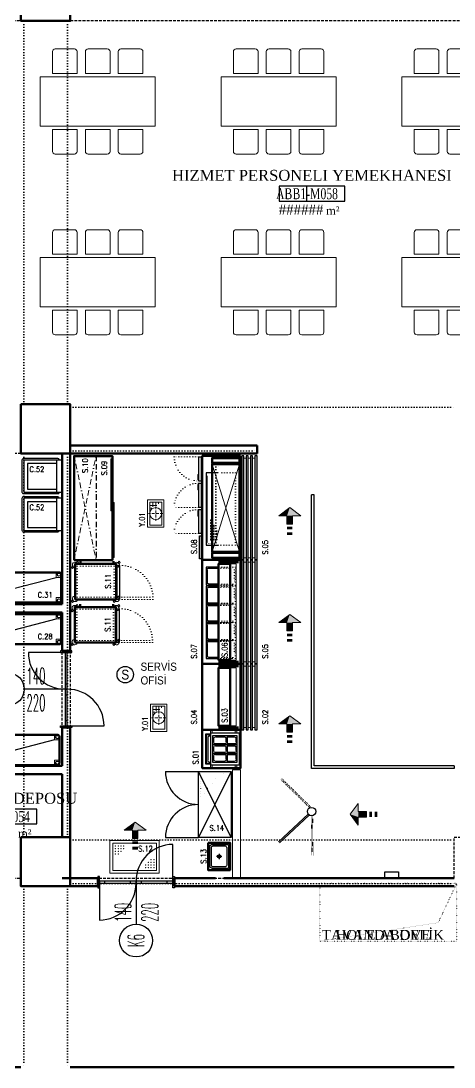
# Model space of a CAD drawing. Extents: x -228812 to 45006, y -308075 to -42938.
# Drawn here: x 36233 to 37023, y -46851 to -44941 of the extents above; entities that cross this region are included whole.
import ezdxf
from ezdxf.enums import TextEntityAlignment as Align

# ---------------------------------------------------------------- set-up
doc = ezdxf.new("R2010")
doc.units = 0
doc.header["$LTSCALE"] = 20
for name, pattern in [('( Hidden )', [0.375, 0.25, -0.125]), ('BORDER', [1.75, 0.5, -0.25, 0.5, -0.25, 0, -0.25]), ('DASHED2', [0.375, 0.25, -0.125]), ('DOT', [0.25, 0, -0.25]), ('DOT2', [3.175, 0, -3.175]), ('HIDDEN', [0.375, 0.25, -0.125])]:
    doc.linetypes.add(name, pattern=pattern)
doc.layers.get('0').update_dxf_attribs({"linetype": 'CONTINUOUS', "lineweight": 15})
doc.layers.get('DEFPOINTS').update_dxf_attribs({"linetype": 'CONTINUOUS'})
for name, color, linetype, lineweight in [('-DWG_ANA', 7, 'CONTINUOUS', 50), ('-DWG_ANA_1', 7, 'BORDER', 25), ('-DWG_DETAY1', 7, 'CONTINUOUS', 25), ('-DWG_DETAY1_1', 7, 'BORDER', 20), ('-DWG_DETAY2', 7, 'CONTINUOUS', 15), ('-DWG_DETAY4', 7, 'DOT', 18), ('DUVAR', 7, 'CONTINUOUS', 60), ('KOLON', 7, 'CONTINUOUS', 50), ('NO', 7, 'CONTINUOUS', 30), ('PLAN', 253, 'CONTINUOUS', 15), ('tefris', 7, 'CONTINUOUS', 20), ('yerizg-a', 7, 'CONTINUOUS', 15), ('yerizg-b', 7, 'CONTINUOUS', 9)]:
    doc.layers.add(name, color=color, linetype=linetype, lineweight=lineweight)
for name, color, linetype in [('BL-C', 140, 'CONTINUOUS'), ('BL-S', 42, 'CONTINUOUS'), ('BL-Y', 144, 'CONTINUOUS'), ('IZ', 7, 'CONTINUOUS'), ('KA-PEN', 5, 'CONTINUOUS'), ('KIRIS', 9, 'DOT'), ('MUTFAK TEFRISI', 7, 'CONTINUOUS'), ('ROOM', 7, 'CONTINUOUS'), ('ROOM-T', 7, 'CONTINUOUS'), ('YAZI-ATT-E', 7, 'CONTINUOUS'), ('YAZI-ATT-T', 7, 'CONTINUOUS'), ('YAZI-TEXT', 7, 'CONTINUOUS'), ('YAZI_BLM_1', 7, 'CONTINUOUS'), ('YAZI_BLM_2', 10, 'CONTINUOUS'), ('YRNO', 7, 'CONTINUOUS')]:
    doc.layers.add(name, color=color, linetype=linetype)
doc.styles.add('BLM_YAZI', font='stylu.ttf', dxfattribs={"width": 0.8})
doc.styles.add('OLC-200', font='tromans.shx', dxfattribs={"width": 0.5, "height": 0.2})
doc.styles.add('OLC-50', font='romans.shx', dxfattribs={"width": 0.5, "height": 0.15})
doc.styles.add('ROMANS', font='romans.shx', dxfattribs={"width": 0.8})
doc.styles.add('YAZI', font='times.ttf')

# ---------------------------------------------------------------- blocks, each defined once
blk = doc.blocks.new('YAZI-ATT')
at = {"layer": 'YAZI-ATT-E', "color": 0, "style": 'YAZI'}
blk.add_attdef('TEXT', text='', height=15, dxfattribs=at).set_placement((6.4, 7.3), align=Align.MIDDLE_CENTER)
at = {"layer": 'YAZI-ATT-T', "color": 9, "style": 'YAZI'}
blk.add_attdef('YAZI', text='', height=15, dxfattribs=at).set_placement((6, 7.3), align=Align.MIDDLE_CENTER)
blk = doc.blocks.new('KOLON90')
at = {"layer": 'KOLON', "color": 4}
blk.add_lwpolyline([(-45, 45), (45, 45), (45, -45), (-45, -45)], close=True, dxfattribs=at)
blk = doc.blocks.new('ROOMNAME')
at = {"color": 0}
blk.add_line((0, 13.5), (0, -13.5), dxfattribs=at)
blk.add_lwpolyline([(-50, 13.5), (-50, -13.5), (70, -13.5), (70, 13.5)], close=True, dxfattribs=at)
at = {"color": 0, "insert": (36, -30.8), "char_height": 15, "width": 39.826, "attachment_point": 4, "style": 'YAZI'}
blk.add_mtext('m²', dxfattribs=at)
at = {"color": 0, "style": 'YAZI'}
for tag, p in [('KOD', (-25, 0)), ('NO', (35, 0))]:
    blk.add_attdef(tag, text='', height=20, dxfattribs=at).set_placement(p, align=Align.MIDDLE_CENTER)
blk.add_attdef('ALAN', text='', height=18, dxfattribs=at).set_placement((31, -29), align=Align.MIDDLE_RIGHT)
at = {"color": 0, "style": 'YAZI', "flags": 1}
for tag, p in [('ALANIHALE', (10, -51.3)), ('CEVRE', (8.8, -70.9))]:
    blk.add_attdef(tag, text='', height=15, dxfattribs=at).set_placement(p, align=Align.MIDDLE_CENTER)
at = {"color": 0, "style": 'OLC-200', "width": 0.5, "flags": 1}
for tag, p in [('DOS', (-43.9, -102.9)), ('SUP', (-12.3, -102.9)), ('DUV', (15.1, -102.9)), ('TAV', (42.4, -102.9)), ('KTIP1', (-43.9, -131.5)), ('KTIP2', (6.1, -131.5)), ('KTIP3', (56.1, -131.5)), ('KTIP1S', (-43.9, -160.1)), ('KTIP2S', (6.1, -160.1)), ('KTIP3S', (56.1, -160.1)), ('PTIP1', (-43.9, -188.6)), ('PTIP2', (6.1, -188.6)), ('PTIP3', (56.1, -188.6)), ('PTIP1S', (-43.9, -217.2)), ('PTIP2S', (6.1, -217.2)), ('PTIP3S', (56.1, -217.2)), ('KISI', (-43.9, -245.8)), ('KW', (6.1, -245.8)), ('ISI', (56.1, -245.8))]:
    blk.add_attdef(tag, p, '', height=15, dxfattribs=at)
at = {"layer": 'ROOM-T', "color": 9, "style": 'YAZI'}
blk.add_attdef('MAHALADI', text='', height=20, dxfattribs=at).set_placement((10, 33.5), align=Align.MIDDLE_CENTER)
blk = doc.blocks.new('*U9168')
for p, q in [((-3, 9.5), (-3, 76.5)), ((-137, 5.5), (-137, -61.5))]:
    blk.add_line(p, q)
at = {"color": 0, "linetype": 'DOT', "ltscale": 20}
blk.add_line((-137, 0), (-3, 0), dxfattribs=at)
at = {"color": 0}
for p, q in [((-127, 9.5), (-127, 5.5)), ((-80.1, 9.5), (-80.1, 5.5)), ((-70, 7.5), (-70, 7.5)), ((-60, 9.5), (-60, 5.5)), ((-13.1, 9.5), (-13.1, 5.5))]:
    blk.add_line(p, q, dxfattribs=at)
at = {"color": 16}
blk.add_lwpolyline([(-70, 7.5), (-70, 84)], dxfattribs=at)
at = {"color": 0, "lineweight": -3}
for points in [[(-140, 15), (-140, 18), (-137, 18), (-137, 14), (-137, 14), (-137, 1), (-137, 1), (-137, -3), (-140, -3), (-140, 0)], [(0, 15), (0, 18), (-3, 18), (-3, 14), (-3, 14), (-3, 1), (-3, 1), (-3, -3), (0, -3), (0, 0)]]:
    blk.add_lwpolyline(points, dxfattribs=at)
at = {"color": 0}
for points in [[(-137, 9.5), (-137, 5.5), (-70, 5.5), (-70, 9.5)], [(-70, 9.5), (-70, 5.5), (-3, 5.5), (-3, 9.5)]]:
    blk.add_lwpolyline(points, close=True, dxfattribs=at)
at = {"color": 16}
blk.add_circle((-70, 114), 30, dxfattribs=at)
for centre, start, end in [((-3, 9.5), 90, 180), ((-137, 5.5), 270, 0)]:
    blk.add_arc(centre, 67, start, end)
at = {"color": 16, "style": 'OLC-50', "width": 0.45}
blk.add_attdef('POZ', text='', height=30, rotation=270, dxfattribs=at).set_placement((-70, 114), align=Align.MIDDLE_CENTER)
blk.add_attdef('YUK', text='', height=30, rotation=270, dxfattribs=at).set_placement((-80, 80), align=Align.TOP_LEFT)
blk.add_attdef('GEN', text='', height=30, rotation=270, dxfattribs=at).set_placement((-70, 80), align=Align.BOTTOM_LEFT)
at = {"style": 'OLC-50', "width": 0.5, "flags": 1}
for tag, p in [('KABLOK', (-178.3, -83.8)), ('KAMAHKOD', (-73.9, -83.8)), ('KAMAHNO', (-185.2, -120.6)), ('KAMAHAD', (-69.6, -120)), ('DUVKA', (-178.6, -156)), ('KARENK', (-72.6, -154.8)), ('KATIP', (-178.1, -194)), ('KASAMAL', (-73.9, -189.6)), ('KAMAL', (-178.7, -233)), ('KASARENK', (-73.5, -229)), ('MENFEZ', (-180, -268.9)), ('YANGIN', (-74.2, -266.9)), ('ACILYON', (-182.7, -303.5)), ('CEKIT', (-76.3, -303.2)), ('CARPTEK', (-185, -337.4)), ('FOTOSEL', (-76.8, -337.1)), ('PBAR', (-183.2, -371.1)), ('KONTROL', (-77, -371.1))]:
    blk.add_attdef(tag, p, '', height=30, dxfattribs=at)
blk = doc.blocks.new('6LI')
at = {"color": 0, "lineweight": -2}
for p, q in [((7102.5, -56264.6), (7067.5, -56264.6)), ((7162.5, -56264.6), (7127.5, -56264.6)), ((7222.5, -56264.6), (7187.5, -56264.6)), ((7062.5, -56269.6), (7062.5, -56309.6)), ((7107.5, -56269.6), (7107.5, -56309.6)), ((7122.5, -56269.6), (7122.5, -56309.6)), ((7167.5, -56269.6), (7167.5, -56309.6)), ((7182.5, -56269.6), (7182.5, -56309.6)), ((7227.5, -56269.6), (7227.5, -56309.6)), ((7040, -56315.6), (7040, -56405.6)), ((7250, -56315.6), (7040, -56315.6)), ((7062.5, -56309.6), (7107.5, -56309.6)), ((7122.5, -56309.6), (7167.5, -56309.6)), ((7182.5, -56309.6), (7227.5, -56309.6)), ((7250, -56405.6), (7250, -56315.6)), ((7250, -56405.6), (7040, -56405.6)), ((7107.5, -56411.6), (7062.5, -56411.6)), ((7062.5, -56411.6), (7062.5, -56451.6)), ((7107.5, -56451.6), (7107.5, -56411.6)), ((7167.5, -56411.6), (7122.5, -56411.6)), ((7122.5, -56411.6), (7122.5, -56451.6)), ((7167.5, -56451.6), (7167.5, -56411.6)), ((7227.5, -56411.6), (7182.5, -56411.6)), ((7182.5, -56411.6), (7182.5, -56451.6)), ((7227.5, -56451.6), (7227.5, -56411.6)), ((7067.5, -56456.6), (7102.5, -56456.6)), ((7127.5, -56456.6), (7162.5, -56456.6)), ((7187.5, -56456.6), (7222.5, -56456.6))]:
    blk.add_line(p, q, dxfattribs=at)
for centre, start, end in [((7067.5, -56269.6), 90, 180), ((7102.5, -56269.6), 0, 90), ((7127.5, -56269.6), 90, 180), ((7162.5, -56269.6), 0, 90), ((7187.5, -56269.6), 90, 180), ((7222.5, -56269.6), 0, 90), ((7067.5, -56451.6), 180, 270), ((7102.5, -56451.6), 270, 0), ((7127.5, -56451.6), 180, 270), ((7162.5, -56451.6), 270, 0), ((7187.5, -56451.6), 180, 270), ((7222.5, -56451.6), 270, 0)]:
    blk.add_arc(centre, 5, start, end, dxfattribs=at)
blk = doc.blocks.new('IDD166')
at = {"layer": '-DWG_ANA', "color": 0}
blk.add_lwpolyline([(3, 0), (157, 0, -0.414214), (160, -3), (160, -52, -0.414214), (157, -55), (3, -55, -0.414214), (0, -52), (0, -3, -0.414214)], format="xyb", close=True, dxfattribs=at)
at = {"layer": '-DWG_DETAY1', "color": 0}
blk.add_lwpolyline([(9, -46), (151, -9)], dxfattribs=at)
for centre in [(4, -4), (156, -4), (4, -51), (156, -51)]:
    blk.add_circle(centre, 3, dxfattribs=at)
at = {"layer": '-DWG_DETAY2', "color": 0, "linetype": 'Continuous'}
for points in [[(0, -9), (9, -9), (9, 0)], [(151, 0), (151, -9), (160, -9)], [(0, -46), (9, -46), (9, -55)], [(160, -46), (151, -46), (151, -55)]]:
    blk.add_lwpolyline(points, dxfattribs=at)
at = {"layer": 'NO', "linetype": 'Continuous', "style": 'ROMANS', "width": 0.8}
blk.add_attdef('NO', text='', height=10, dxfattribs=at).set_placement((131, -41), align=Align.MIDDLE)
blk = doc.blocks.new('ABS101')
at = {"layer": '-DWG_ANA', "color": 0, "linetype": 'Continuous'}
blk.add_lwpolyline([(0, 0), (65, 0), (65, -75), (0, -75)], close=True, dxfattribs=at)
at = {"layer": '-DWG_ANA', "color": 0}
for points in [[(65, -10), (70, -10)], [(65, -70), (70, -70)]]:
    blk.add_lwpolyline(points, dxfattribs=at)
at = {"layer": '-DWG_DETAY1', "color": 0}
blk.add_lwpolyline([(0, -77), (62, -77), (62, -81), (0, -81)], close=True, dxfattribs=at)
at = {"layer": '-DWG_DETAY2', "color": 0, "linetype": 'HIDDEN'}
for points in [[(-2.4, 1.4), (-5.5, 4.5), (-3.4, 6.6), (-0.2, 3.5)], [(59.6, 1.4), (56.5, 4.5), (58.6, 6.6), (61.8, 3.5)], [(64.4, -3.4), (67.5, -6.5), (69.6, -4.4), (66.5, -1.2)], [(-2.4, -74.6), (-5.5, -71.5), (-3.4, -69.4), (-0.2, -72.5)], [(1.4, -79.4), (4.5, -82.5), (6.6, -80.4), (3.5, -77.2)], [(64.4, -79.4), (67.5, -82.5), (69.6, -80.4), (66.5, -77.2)]]:
    blk.add_lwpolyline(points, dxfattribs=at)
at = {"layer": '-DWG_DETAY2', "color": 0}
for centre, start, end in [((1, 0), 348.463, 246.4218), ((63, 0), 293.5782, 191.537), ((1, -76), 113.5782, 11.537), ((63, -76), 168.463, 66.4218)]:
    blk.add_arc(centre, 5, start, end, dxfattribs=at)
at = {"layer": '-DWG_DETAY4', "color": 0}
for points in [[(61, -4), (4, -4), (4, -71), (61, -71)], [(4, -80), (4, -142), (0, -142), (0, -80)]]:
    blk.add_lwpolyline(points, close=True, dxfattribs=at)
blk.add_lwpolyline([(5, -142), (5, -142, 0.42427), (62, -77)], format="xyb", dxfattribs=at)
at = {"layer": 'NO', "linetype": 'Continuous', "style": 'ROMANS', "width": 0.8}
blk.add_attdef('NO', text='', height=10, dxfattribs=at).set_placement((33, -60), align=Align.MIDDLE)
blk = doc.blocks.new('SBT_KL')
at = {"layer": '-DWG_DETAY1', "color": 0}
blk.add_lwpolyline([(46, -2), (46, -6), (2, -6), (2, -2)], close=True, dxfattribs=at)
at = {"layer": '-DWG_DETAY2', "color": 0}
blk.add_lwpolyline([(44, -6), (44, -8), (34, -8), (34, -6)], dxfattribs=at)
at = {"layer": '-DWG_DETAY4', "color": 0}
blk.add_lwpolyline([(2, -7), (2, -51, 0.414214), (46, -7)], format="xyb", dxfattribs=at)
blk = doc.blocks.new('SBT_KR')
at = {"layer": '-DWG_DETAY1', "color": 0}
blk.add_lwpolyline([(-2, -2), (-2, -6), (-46, -6), (-46, -2)], close=True, dxfattribs=at)
at = {"layer": '-DWG_DETAY2', "color": 0}
blk.add_lwpolyline([(-34, -6), (-34, -8), (-44, -8), (-44, -6)], dxfattribs=at)
at = {"layer": '-DWG_DETAY4', "color": 0}
blk.add_lwpolyline([(-2, -7), (-2, -51, -0.414214), (-46, -7)], format="xyb", dxfattribs=at)
blk = doc.blocks.new('KVB190')
at = {"layer": '-DWG_ANA', "color": 0}
for points in [[(0, 0), (190, 0), (190, -70), (0, -70)], [(4, -2), (13, -2), (13, -52), (4, -52)], [(15, -2), (175, -2), (175, -52), (15, -52)], [(177, -2), (186, -2), (186, -52), (177, -52)]]:
    blk.add_lwpolyline(points, close=True, dxfattribs=at)
at = {"layer": '-DWG_DETAY1', "color": 0, "linetype": 'DOT'}
blk.add_lwpolyline([(20, -40), (20, -45), (170, -45), (170, -40)], dxfattribs=at)
at = {"layer": '-DWG_DETAY1', "color": 0}
blk.add_lwpolyline([(31, -41), (31, -63), (163, -63), (163, -41)], dxfattribs=at)
at = {"layer": '-DWG_DETAY1', "color": 0, "const_width": 1}
blk.add_lwpolyline([(160, -43), (160, -57.8, -0.414214), (157.8, -60), (36, -60)], format="xyb", dxfattribs=at)
at = {"layer": '-DWG_DETAY1', "color": 0}
blk.add_lwpolyline([(188, -72), (188, -75), (146, -75), (146, -72)], close=True, dxfattribs=at)
at = {"layer": '-DWG_DETAY2', "color": 0}
for points in [[(1, -4), (4, -4), (4, -7), (1, -7)], [(186, -4), (189, -4), (189, -7), (186, -7)], [(1, -49), (4, -49), (4, -52), (1, -52)], [(186, -49), (189, -49), (189, -52), (186, -52)]]:
    blk.add_lwpolyline(points, close=True, dxfattribs=at)
for points in [[(15, -52), (175, -2)], [(15, -2), (175, -52)]]:
    blk.add_lwpolyline(points, dxfattribs=at)
for centre in [(117.7, -54), (122.7, -54), (127.7, -49), (127.7, -54), (132.7, -49), (132.7, -54), (137.7, -44), (137.7, -49), (137.7, -54), (142.7, -44), (142.7, -49), (142.7, -54), (147.7, -44), (147.7, -49), (147.7, -54), (152.7, -44), (152.7, -49), (152.7, -54)]:
    blk.add_circle(centre, 1, dxfattribs=at)
at = {"layer": '-DWG_DETAY4', "color": 0}
blk.add_lwpolyline([(163, -41), (163, -9), (31, -9), (31, -41)], dxfattribs=at)
at = {"layer": '-DWG_DETAY1', "color": 0, "linetype": 'Continuous'}
for name, p in [('SBT_KL', (0, -70)), ('SBT_KR', (96, -70)), ('SBT_KR', (144, -70))]:
    blk.add_blockref(name, p, dxfattribs=at)
at = {"layer": 'NO', "linetype": 'Continuous', "style": 'ROMANS', "width": 0.8}
blk.add_attdef('NO', text='', height=10, dxfattribs=at).set_placement((166, -85), align=Align.MIDDLE)
blk = doc.blocks.new('GN-11')
at = {"layer": '-DWG_DETAY1', "color": 0}
blk.add_lwpolyline([(0, -32), (0, -54), (33, -54), (33, -32)], dxfattribs=at)
for points in [[(28, -52), (5, -52, -0.414214), (2, -49), (2, -32, -0.414214)], [(31, -32), (31, -49, -0.414214), (28, -52)]]:
    blk.add_lwpolyline(points, format="xyb", dxfattribs=at)
at = {"layer": '-DWG_DETAY1', "color": 0, "const_width": 1}
blk.add_lwpolyline([(30, -34), (30, -48.8, -0.414214), (27.8, -51), (5, -51)], format="xyb", dxfattribs=at)
at = {"layer": '-DWG_DETAY4', "color": 0}
for points in [[(33, 0), (0, 0), (0, -32)], [(33, -32), (33, 0)]]:
    blk.add_lwpolyline(points, dxfattribs=at)
blk.add_lwpolyline([(2, -32), (2, -5, -0.414214), (5, -2), (28, -2, -0.414214), (31, -5), (31, -32, -0.414214)], format="xyb", dxfattribs=at)
blk = doc.blocks.new('ksn195')
at = {"layer": '-DWG_ANA', "color": 0}
blk.add_lwpolyline([(0, 0), (190, 0), (190, -70), (0, -70)], close=True, dxfattribs=at)
at = {"layer": '-DWG_DETAY1', "color": 0, "linetype": 'Continuous'}
for p in [(13, -9), (48, -9), (81, -9), (114, -9), (147, -9)]:
    blk.add_blockref('GN-11', p, dxfattribs=at)
at = {"layer": 'NO', "linetype": 'Continuous', "style": 'ROMANS', "width": 0.8}
blk.add_attdef('NO', text='', height=10, dxfattribs=at).set_placement((167, -85), align=Align.MIDDLE)
blk = doc.blocks.new('KLN190')
at = {"layer": '-DWG_DETAY1', "color": 0}
for points in [[(0, 30), (0, 26), (190, 26), (190, 30)], [(0, 22), (0, 18), (190, 18), (190, 22)], [(0, 14), (0, 10), (190, 10), (190, 14)], [(0, 6), (0, 2), (190, 2), (190, 6)]]:
    blk.add_lwpolyline(points, close=True, dxfattribs=at)
at = {"layer": '-DWG_DETAY2', "color": 0}
for points in [[(4, 26), (4, 22)], [(186, 26), (186, 22)], [(4, 18), (4, 14)], [(4, 10), (4, 6)], [(4, 2), (4, 0)], [(186, 18), (186, 14)], [(186, 10), (186, 6)], [(186, 2), (186, 0)]]:
    blk.add_lwpolyline(points, dxfattribs=at)
at = {"layer": 'NO', "linetype": 'Continuous', "style": 'ROMANS', "width": 0.8}
blk.add_attdef('NO', text='', height=10, dxfattribs=at).set_placement((167, 45), align=Align.MIDDLE)
blk = doc.blocks.new('KRN190')
at = {"layer": '-DWG_ANA', "color": 0}
for points in [[(4, -40), (4, -4)], [(186, -40), (186, -4)]]:
    blk.add_lwpolyline(points, dxfattribs=at)
blk.add_lwpolyline([(7, -19), (183, -19), (183, -40), (7, -40)], close=True, dxfattribs=at)
at = {"layer": '-DWG_DETAY2', "color": 0}
blk.add_lwpolyline([(7, -19), (7, -8), (183, -8), (183, -19)], close=True, dxfattribs=at)
at = {"color": 0}
blk.add_point((0, 0), dxfattribs=at)
at = {"layer": 'NO', "linetype": 'Continuous', "style": 'ROMANS', "width": 0.8}
blk.add_attdef('NO', text='', height=10, dxfattribs=at).set_placement((164, -29), align=Align.MIDDLE)
blk = doc.blocks.new('KTN120')
at = {"layer": '-DWG_ANA', "color": 0}
blk.add_lwpolyline([(0, 0), (120, 0), (120, -70), (0, -70)], close=True, dxfattribs=at)
at = {"layer": 'NO', "linetype": 'Continuous', "style": 'ROMANS', "width": 0.8}
blk.add_attdef('NO', text='', height=10, dxfattribs=at).set_placement((97, -85), align=Align.MIDDLE)
blk = doc.blocks.new('GN14')
at = {"layer": '-DWG_DETAY1', "color": 0}
blk.add_lwpolyline([(0, -27), (16, -27), (16, 0), (0, 0)], close=True, dxfattribs=at)
at = {"layer": '-DWG_DETAY2', "color": 0}
blk.add_lwpolyline([(5, -2), (11, -2, -0.414214), (14, -5), (14, -22, -0.414214), (11, -25), (5, -25, -0.414214), (2, -22), (2, -5, -0.414214)], format="xyb", close=True, dxfattribs=at)
at = {"layer": '-DWG_DETAY2', "color": 0, "const_width": 1}
blk.add_lwpolyline([(3, -22), (3, -5.2, -0.414214), (5.2, -3), (11, -3)], format="xyb", dxfattribs=at)
blk = doc.blocks.new('KKN076')
at = {"layer": '-DWG_ANA', "color": 0}
blk.add_lwpolyline([(0, 0), (0, -70), (70, -70), (70, 0)], close=True, dxfattribs=at)
at = {"layer": '-DWG_DETAY1', "color": 0}
blk.add_lwpolyline([(6, -2), (6, -55), (64, -55), (64, -2)], close=True, dxfattribs=at)
for points in [[(27, -23), (27, -6), (11, -6), (11, -23)], [(43, -23), (43, -6), (27, -6), (27, -23)], [(59, -23), (59, -6), (43, -6), (43, -23)], [(8, -56), (8, -64), (62, -64), (62, -56)], [(61, -62), (61, -56)]]:
    blk.add_lwpolyline(points, dxfattribs=at)
blk.add_lwpolyline([(11, -57), (11, -56, -0.475611)], format="xyb", dxfattribs=at)
at = {"layer": '-DWG_DETAY2', "color": 0}
for points in [[(2, -7), (6, -7), (6, -10), (2, -10)], [(64, -7), (68, -7), (68, -10), (64, -10)], [(2, -52), (6, -52), (6, -55), (2, -55)], [(64, -52), (68, -52), (68, -55), (64, -55)]]:
    blk.add_lwpolyline(points, close=True, dxfattribs=at)
for points in [[(13, -23), (13, -11, -0.414214), (16, -8), (22, -8, -0.414214), (25, -11), (25, -23)], [(29, -23), (29, -11, -0.414214), (32, -8), (38, -8, -0.414214), (41, -11), (41, -23)], [(45, -23), (45, -11, -0.414214), (48, -8), (54, -8, -0.414214), (57, -11), (57, -23)], [(59, -56), (59, -57, -0.414214), (56, -60), (14, -60, -0.414214), (11, -57)]]:
    blk.add_lwpolyline(points, format="xyb", dxfattribs=at)
at = {"layer": '-DWG_DETAY2', "color": 0, "const_width": 1}
for points in [[(14, -23), (14, -11.2, -0.414214), (16.2, -9), (22, -9)], [(30, -23), (30, -11.2, -0.414214), (32.2, -9), (38, -9)], [(46, -23), (46, -11.2, -0.414214), (48.2, -9), (54, -9)], [(56, -59), (14.2, -59, -0.414214), (12, -56.8), (12, -56)]]:
    blk.add_lwpolyline(points, format="xyb", dxfattribs=at)
at = {"layer": '-DWG_DETAY2', "color": 0}
blk.add_lwpolyline([(9, -56), (9, -62), (61, -62)], dxfattribs=at)
at = {"layer": '-DWG_DETAY1', "color": 0}
for p in [(11, -24), (27, -24), (43, -24)]:
    blk.add_blockref('GN14', p, dxfattribs=at)
at = {"layer": 'NO', "linetype": 'Continuous', "style": 'ROMANS', "width": 0.8}
blk.add_attdef('NO', text='', height=10, dxfattribs=at).set_placement((50, -82), align=Align.MIDDLE)
blk = doc.blocks.new('RED126')
at = {"color": 0}
for points in [[(-120, 0), (-60, 0)], [(0, -120), (-60, -120), (-60, 0), (0, 0), (0, -120)], [(0, 0), (-60, -120)], [(0, -120), (-60, 0)], [(-120, -120), (-60, -120)]]:
    blk.add_lwpolyline(points, dxfattribs=at)
at = {"color": 0, "linetype": 'DOT2'}
for points in [[(-14, -4), (-56, -4), (-56, -9), (-19, -9)], [(-28, -13), (-56, -13), (-56, -18), (-32, -18)], [(-34, -22), (-56, -22), (-56, -27), (-41, -27)], [(-43, -31), (-56, -31), (-56, -36), (-46, -36)], [(-48, -40), (-56, -40), (-56, -45), (-50, -45)]]:
    blk.add_lwpolyline(points, dxfattribs=at)
at = {"color": 0}
for centre, start, end in [((-60, 0), 180, 270), ((-60, -120), 90, 180)]:
    blk.add_arc(centre, 60, start, end, dxfattribs=at)
blk = doc.blocks.new('Ekmek dolab')
at = {"linetype": 'Continuous'}
blk.add_blockref('RED126', (28.4, 52.9), dxfattribs=at)
at = {"layer": 'NO', "linetype": 'Continuous', "style": 'ROMANS', "width": 0.8}
blk.add_attdef('NO', text='', height=10, dxfattribs=at).set_placement((2, -50), align=Align.MIDDLE)
blk = doc.blocks.new('EEN102D')
at = {"layer": '-DWG_ANA', "color": 0}
blk.add_lwpolyline([(0, -40), (0, 0), (50, 0), (50, -40)], close=True, dxfattribs=at)
at = {"layer": '-DWG_DETAY1', "color": 0}
for points in [[(3, -32), (3, -3), (47, -3), (47, -32, -0.414214), (42, -37), (8, -37, -0.414214)], [(9, -6), (41, -6, -0.414214), (44, -9), (44, -31, -0.414214), (41, -34), (9, -34, -0.414214), (6, -31), (6, -9, -0.414214)]]:
    blk.add_lwpolyline(points, format="xyb", close=True, dxfattribs=at)
for points in [[(25, -15), (25, -25)], [(20, -20), (30, -20)]]:
    blk.add_lwpolyline(points, dxfattribs=at)
blk.add_circle((25, -20), 3.16, dxfattribs=at)
at = {"layer": 'NO', "linetype": 'Continuous', "style": 'ROMANS', "width": 0.8}
blk.add_attdef('NO', text='', height=10, dxfattribs=at).set_placement((25, -48.4), align=Align.MIDDLE)
blk = doc.blocks.new('KRN120')
at = {"layer": '-DWG_ANA', "color": 0}
for points in [[(4, -40), (4, -4)], [(116, -40), (116, -4)]]:
    blk.add_lwpolyline(points, dxfattribs=at)
blk.add_lwpolyline([(7, -19), (113, -19), (113, -40), (7, -40)], close=True, dxfattribs=at)
at = {"layer": '-DWG_DETAY2', "color": 0}
blk.add_lwpolyline([(7, -19), (7, -8), (113, -8), (113, -19)], close=True, dxfattribs=at)
at = {"color": 0}
blk.add_point((0, 0), dxfattribs=at)
at = {"layer": 'NO', "linetype": 'Continuous', "style": 'ROMANS', "width": 0.8}
blk.add_attdef('NO', text='', height=10, dxfattribs=at).set_placement((94, -29), align=Align.MIDDLE)
blk = doc.blocks.new('KLN120')
at = {"layer": '-DWG_DETAY1', "color": 0}
for points in [[(0, 30), (0, 26), (120, 26), (120, 30)], [(0, 22), (0, 18), (120, 18), (120, 22)], [(0, 14), (0, 10), (120, 10), (120, 14)], [(0, 6), (0, 2), (120, 2), (120, 6)]]:
    blk.add_lwpolyline(points, close=True, dxfattribs=at)
at = {"layer": '-DWG_DETAY2', "color": 0}
for points in [[(4, 26), (4, 22)], [(116, 26), (116, 22)], [(4, 18), (4, 14)], [(4, 10), (4, 6)], [(4, 2), (4, 0)], [(116, 18), (116, 14)], [(116, 10), (116, 6)], [(116, 2), (116, 0)]]:
    blk.add_lwpolyline(points, dxfattribs=at)
at = {"layer": 'NO', "linetype": 'Continuous', "style": 'ROMANS', "width": 0.8}
blk.add_attdef('NO', text='', height=10, dxfattribs=at).set_placement((97, 45), align=Align.MIDDLE)
blk = doc.blocks.new('RDD190')
at = {"layer": '-DWG_ANA_1', "color": 0}
blk.add_lwpolyline([(0, 0), (190, 0), (190, -40), (0, -40)], close=True, dxfattribs=at)
at = {"layer": '-DWG_DETAY1_1', "color": 0}
for points in [[(190, 0), (0, -40)], [(0, 0), (190, -40)]]:
    blk.add_lwpolyline(points, dxfattribs=at)
at = {"layer": 'NO', "linetype": 'Continuous', "style": 'ROMANS', "width": 0.8}
blk.add_attdef('NO', text='', height=10, dxfattribs=at).set_placement((172, -20), align=Align.MIDDLE)
blk = doc.blocks.new('T_190')
at = {"layer": '-DWG_ANA', "color": 0}
blk.add_lwpolyline([(0, 0), (190, 0), (190, -70), (0, -70)], close=True, dxfattribs=at)
blk = doc.blocks.new('T_K19')
at = {"layer": '-DWG_DETAY2', "color": 0, "linetype": 'Continuous'}
for points in [[(5, 0), (5, -3), (105, -3), (105, 0)], [(90, 3), (90, 0), (185, 0), (185, 3)]]:
    blk.add_lwpolyline(points, close=True, dxfattribs=at)
blk = doc.blocks.new('TCD190-S')
at = {"layer": 'PLAN', "color": 0, "linetype": 'Continuous'}
for name, p in [('T_190', (0, 0)), ('T_K19', (0, -70))]:
    blk.add_blockref(name, p, dxfattribs=at)
at = {"layer": 'NO', "linetype": 'Continuous', "style": 'ROMANS', "width": 0.8}
blk.add_attdef('NO', text='', height=10, dxfattribs=at).set_placement((168, -55), align=Align.MIDDLE)
blk = doc.blocks.new('IDD166-K')
at = {"layer": '-DWG_ANA', "color": 0}
blk.add_lwpolyline([(3, 0), (157, 0, -0.414214), (160, -3), (160, -52, -0.414214), (157, -55), (3, -55, -0.414214), (0, -52), (0, -3, -0.414214)], format="xyb", close=True, dxfattribs=at)
at = {"layer": '-DWG_DETAY1', "color": 0}
blk.add_lwpolyline([(9, -46), (151, -9)], dxfattribs=at)
for centre in [(4, -4), (156, -4), (4, -51), (156, -51)]:
    blk.add_circle(centre, 3, dxfattribs=at)
at = {"layer": '-DWG_DETAY2', "color": 0, "linetype": 'Continuous'}
for points in [[(0, -9), (9, -9), (9, 0)], [(151, 0), (151, -9), (160, -9)], [(0, -46), (9, -46), (9, -55)], [(160, -46), (151, -46), (151, -55)]]:
    blk.add_lwpolyline(points, dxfattribs=at)
at = {"layer": 'NO', "linetype": 'Continuous', "style": 'ROMANS', "width": 0.8}
blk.add_attdef('NO', text='', height=10, dxfattribs=at).set_placement((131, -41), align=Align.MIDDLE)
blk = doc.blocks.new('ja-yonoku')
at = {"layer": 'tefris', "color": 1, "linetype": 'Continuous'}
blk.add_lwpolyline([(5, -20), (-5, -20), (-5, -35), (-20, -35), (0, -50), (20, -35), (5, -35), (5, -20)], dxfattribs=at)
for points in [[(-5, 0), (5, 0), (-5, -5), (5, -5)], [(-5, -10), (5, -10), (-5, -15), (5, -15)], [(5, -35), (-20, -35), (0, -50), (-20, -35)], [(-5, -20), (5, -20), (-5, -35), (5, -35)], [(5, -35), (20, -35), (0, -50), (20, -35)]]:
    blk.add_solid(points, dxfattribs=at)
blk = doc.blocks.new('jb-ts2a')
at = {"layer": 'YAZI_BLM_1'}
blk.add_circle((0, 0), 15, dxfattribs=at)
at = {"layer": 'YAZI_BLM_1', "style": 'BLM_YAZI', "width": 0.9}
for s, p in [('SERVİS', (28, 7)), ('OFİSİ', (28, -18))]:
    blk.add_text(s, height=15, dxfattribs=at).set_placement(p)
at = {"layer": 'YAZI_BLM_2', "style": 'BLM_YAZI', "width": 0.9}
blk.add_text('S', height=18, dxfattribs=at).set_placement((0, 0), align=Align.MIDDLE)
blk = doc.blocks.new('Y-SIFON')
at = {"layer": 'yerizg-a', "color": 0, "linetype": 'Continuous'}
blk.add_circle((0, 0), 11, dxfattribs=at)
at = {"layer": 'yerizg-b', "color": 0, "linetype": 'DASHED2'}
for points in [[(-13, 0), (13, 0)], [(0, 13), (0, -13)]]:
    blk.add_lwpolyline(points, dxfattribs=at)
blk = doc.blocks.new('1BS-YK35A')
at = {"layer": 'yerizg-a', "color": 0}
blk.add_lwpolyline([(0, 0), (50, 0), (50, -30), (0, -30)], close=True, dxfattribs=at)
at = {"layer": 'yerizg-b', "color": 0}
for p, q in [((4, -10), (7, -10)), ((4, -15), (11, -15)), ((10, -26), (10, -13)), ((4, -20), (13, -20)), ((15, -26), (15, -22))]:
    blk.add_line(p, q, dxfattribs=at)
blk.add_lwpolyline([(4, -4), (46, -4), (46, -26), (4, -26)], close=True, dxfattribs=at)
at = {"layer": 'PLAN', "color": 0, "linetype": 'Continuous'}
blk.add_blockref('Y-SIFON', (25, -15), dxfattribs=at)
at = {"layer": 'YRNO', "linetype": 'Continuous', "style": 'ROMANS', "width": 0.8}
blk.add_attdef('YRNO', text='', height=10, dxfattribs=at).set_placement((36, -40), align=Align.MIDDLE)
blk = doc.blocks.new('1YB-E90')
at = {"layer": 'yerizg-a', "color": 0}
blk.add_lwpolyline([(0, 0), (90, 0), (90, -60), (0, -60)], close=True, dxfattribs=at)
at = {"layer": 'yerizg-b', "color": 0}
blk.add_lwpolyline([(5, -5), (85, -5), (85, -55), (5, -55)], close=True, dxfattribs=at)
at = {"layer": 'yerizg-b', "color": 0, "linetype": 'Continuous'}
for p in [(10, -10), (10, -15), (15, -10), (15, -15), (20, -10), (20, -15), (25, -10), (25, -15), (10, -20), (10, -25), (15, -20), (15, -25), (20, -20), (75, -35), (80, -35), (65, -45), (65, -50), (70, -40), (70, -45), (70, -50), (75, -40), (75, -45), (75, -50), (80, -40), (80, -45), (80, -50)]:
    blk.add_point(p, dxfattribs=at)
at = {"layer": 'NO', "linetype": 'Continuous', "style": 'ROMANS', "width": 0.8}
blk.add_attdef('NO', text='', height=10, dxfattribs=at).set_placement((25.2, -45), align=Align.MIDDLE)
blk = doc.blocks.new('Kaset taşıma arabası')
at = {"color": 0}
blk.add_lwpolyline([(27.7, 32.4), (27.7, 32.4, 0.339359), (25.2, 34.4), (-37.3, 34.4, 0.414214), (-40.3, 31.4), (-40.3, -26.6, 0.414214), (-37.3, -29.6), (25.2, -29.6, 0.339359), (27.7, -27.6), (27.7, -27.6)], format="xyb", dxfattribs=at)
blk.add_lwpolyline([(33.7, 32.4), (33.7, -27.6), (-36.3, -27.6), (-36.3, 32.4)], close=True, dxfattribs=at)
for points in [[(22.7, 25.4), (-30.3, 25.4), (-30.3, -21.6), (22.7, -21.6)], [(22.7, 32.4), (22.7, -27.6)]]:
    blk.add_lwpolyline(points, dxfattribs=at)
at = {"layer": 'NO', "linetype": 'Continuous', "style": 'ROMANS', "width": 0.8}
blk.add_attdef('NO', text='', height=10, dxfattribs=at).set_placement((-13, 15), align=Align.MIDDLE)

msp = doc.modelspace()

# ---------------------------------------------------------------- linework, layer by layer
at = {"linetype": 'Continuous'}
for p, q in [((36618.58, -46308.681), (36618.58, -46506.5)), ((36618.654, -46308.647), (36633.569, -46308.647)), ((36633.58, -46308.681), (36633.58, -46506.5))]:
    msp.add_line(p, q, dxfattribs=at)
at = {"layer": 'DEFPOINTS', "color": 7, "linetype": '( Hidden )'}
for p, q in [((37887.874, -44941.5), (35527.874, -44941.5)), ((36232.874, -45641.5), (36322.874, -45641.5)), ((36322.874, -45641.5), (36322.874, -45716.5)), ((36322.874, -45716.5), (36663.997, -45716.5)), ((36663.997, -45716.5), (36663.997, -45731.5)), ((36587.874, -45731.5), (36322.874, -45731.5)), ((36322.874, -45731.5), (36322.874, -46506.5)), ((36663.997, -45731.5), (36602.874, -45731.5)), ((36307.874, -46021.5), (35527.874, -46021.5)), ((36307.874, -46301.5), (36307.874, -46021.5)), ((37022.874, -46506.5), (37022.874, -46431.5)), ((37022.874, -46431.5), (37112.874, -46431.5)), ((36322.874, -46506.5), (36628.675, -46506.5)), ((36602.874, -46506.5), (37022.874, -46506.5))]:
    msp.add_line(p, q, dxfattribs=at)
for points in [[(36307.874, -45731.5), (35527.874, -45731.5), (35527.874, -46006.5), (36307.874, -46006.5)], [(36307.874, -46431.5), (36307.874, -46316.5), (36097.874, -46316.5), (36097.874, -46506.5), (36232.874, -46506.5), (36232.874, -46431.5)]]:
    msp.add_lwpolyline(points, close=True, dxfattribs=at)
at = {"layer": 'DUVAR', "color": 2}
for p, q in [((36322.874, -45716.5), (36663.997, -45716.5)), ((36663.997, -45731.5), (36663.997, -45716.5)), ((36307.874, -46006.5), (36307.874, -45731.5)), ((36322.874, -46091.5), (36322.874, -45731.5)), ((36322.874, -45731.5), (36663.997, -45731.5)), ((36307.874, -46091.5), (36307.874, -46021.5)), ((36307.874, -46301.5), (36307.874, -46231.5)), ((36322.874, -46431.5), (36322.874, -46231.5)), ((36307.874, -46431.5), (36307.874, -46316.5)), ((36372.874, -46521.5), (36372.874, -46506.5)), ((36512.874, -46521.5), (36512.874, -46506.5)), ((35532.874, -46851.5), (36232.874, -46851.5)), ((36322.874, -46851.5), (37022.874, -46851.5))]:
    msp.add_line(p, q, dxfattribs=at)
at = {"layer": 'DUVAR', "color": 2, "ltscale": 0.5}
for p, q in [((36007.874, -46006.5), (36307.874, -46006.5)), ((36007.874, -46021.5), (36307.874, -46021.5)), ((36307.874, -46091.5), (36322.874, -46091.5)), ((36307.874, -46231.5), (36322.874, -46231.5)), ((36082.874, -46301.5), (36307.874, -46301.5)), ((36097.874, -46316.5), (36307.874, -46316.5)), ((36307.874, -46506.5), (36372.874, -46506.5)), ((36512.874, -46506.5), (36587.874, -46506.5)), ((36602.874, -46506.5), (37022.874, -46506.5)), ((36372.874, -46521.5), (36322.874, -46521.5)), ((37022.874, -46521.5), (36512.874, -46521.5))]:
    msp.add_line(p, q, dxfattribs=at)
at = {"layer": 'IZ', "color": 9, "linetype": 'DOT', "ltscale": 0.3}
msp.add_lwpolyline([(36777.874, -46621.5), (36993.916, -46587.823), (37027.874, -46516.5), (36777.874, -46516.5), (36777.874, -46621.5), (37027.874, -46621.5), (37027.873, -46516.5)], dxfattribs=at)
at = {"layer": 'KIRIS', "color": 251}
for p, q in [((36237.874, -45641.5), (36237.874, -44941.5)), ((36317.874, -45641.5), (36317.874, -44941.5)), ((36322.874, -45646.5), (37022.874, -45646.5)), ((36237.874, -46431.5), (36237.874, -45731.5)), ((36317.874, -46431.5), (36317.874, -45731.5)), ((36322.874, -45726.5), (36663.997, -45726.5)), ((36322.874, -46436.5), (37022.874, -46436.5)), ((36237.874, -46521.5), (36237.874, -46851.5)), ((36317.874, -46521.5), (36317.874, -46851.5)), ((36322.874, -46516.5), (37022.874, -46516.5))]:
    msp.add_line(p, q, dxfattribs=at)
at = {"layer": 'MUTFAK TEFRISI', "color": 11, "linetype": 'Continuous'}
for p, q in [((36767.874, -45806.5), (36762.874, -45806.5)), ((37022.874, -46301.5), (37022.874, -46306.5)), ((36756.928, -46389.758), (36702.932, -46440.122)), ((36704.486, -46441.797), (36758.749, -46391.408))]:
    msp.add_line(p, q, dxfattribs=at)
at = {"layer": 'MUTFAK TEFRISI', "color": 11, "linetype": 'DOT', "ltscale": 0.1}
for p, q in [((36706.894, -46326.408), (36760.126, -46378.651)), ((36761.689, -46376.756), (36708.876, -46325.152)), ((36762.567, -46390.927), (36763.466, -46464.76)), ((36765.756, -46465.272), (36765.012, -46390.69))]:
    msp.add_line(p, q, dxfattribs=at)
at = {"layer": 'MUTFAK TEFRISI', "color": 11, "linetype": 'Continuous'}
for points in [[(37022.874, -46306.5), (36762.874, -46306.5), (36762.874, -45806.5)], [(37022.874, -46301.5), (36767.874, -46301.5), (36767.874, -45806.5)]]:
    msp.add_lwpolyline(points, dxfattribs=at)
msp.add_lwpolyline([(36896.648, -46506.5), (36896.648, -46495.213), (36921.701, -46495.213), (36921.701, -46506.5)], close=True, dxfattribs=at)
msp.add_circle((36762.874, -46385.023), 7.601, dxfattribs=at)

# ---------------------------------------------------------------- block references
at = {"linetype": 'Continuous'}
for p, rotation in [((36723.113, -45880), 180), ((36723.113, -46075), 180), ((36723.113, -46260), 180), ((36883.113, -46390), 270), ((36441.248, -46454.268), 180)]:
    msp.add_blockref('ja-yonoku', p, dxfattribs=dict(at, rotation=rotation))
msp.add_blockref('jb-ts2a', (36423.113, -46135), dxfattribs=at)
at = {"layer": 'BL-C', "linetype": 'Continuous'}
for name, p, values in [('Kaset taşıma arabası', (36275, -45775), {'NO': 'C.52'}), ('Kaset taşıma arabası', (36275, -45844.623), {'NO': 'C.52'}), ('IDD166', (36146.083, -45948.458), {'NO': 'C.31'}), ('IDD166-K', (36146.083, -46024.355), {'NO': 'C.28'})]:
    msp.add_blockref(name, p, dxfattribs=at).add_auto_attribs(values)
ref = msp.add_blockref('IDD166-K', (36303.113, -46300), dxfattribs=dict(at, rotation=180))
ref.add_attrib('NO', 'C.28', dxfattribs={"layer": 'NO', "linetype": 'Continuous', "height": 10, "style": 'ROMANS', "width": 0.8}).set_placement((36172.113, -46259), align=Align.MIDDLE)
at = {"layer": 'BL-S', "linetype": 'Continuous', "rotation": 90}
for name, p, values in [('TCD190-S', (36329.809, -45925.993), {'NO': 'S.09'}), ('RDD190', (36329.935, -45925.481), {'NO': 'S.10'}), ('ABS101', (36331.634, -45997.719), {'NO': 'S.11'}), ('ABS101', (36330.986, -46076.606), {'NO': 'S.11'})]:
    msp.add_blockref(name, p, dxfattribs=at).add_auto_attribs(values)
at = {"layer": 'BL-S', "linetype": 'Continuous'}
ref = msp.add_blockref('KVB190', (36633.505, -45735.566), dxfattribs=dict(at, rotation=270))
ref.add_attrib('NO', 'S.08', dxfattribs={"layer": 'NO', "linetype": 'Continuous', "height": 10, "rotation": 90, "style": 'ROMANS', "width": 0.8}).set_placement((36548.505, -45901.566), align=Align.MIDDLE)
ref = msp.add_blockref('KLN190', (36633.505, -45735.566), dxfattribs=dict(at, rotation=270))
ref.add_attrib('NO', 'S.05', dxfattribs={"layer": 'NO', "linetype": 'Continuous', "height": 10, "rotation": 90, "style": 'ROMANS', "width": 0.8}).set_placement((36678.505, -45902.566), align=Align.MIDDLE)
ref = msp.add_blockref('ksn195', (36633.505, -45925.566), dxfattribs=dict(at, rotation=270))
ref.add_attrib('NO', 'S.07', dxfattribs={"layer": 'NO', "linetype": 'Continuous', "height": 10, "rotation": 90, "style": 'ROMANS', "width": 0.8}).set_placement((36548.505, -46092.566), align=Align.MIDDLE)
ref = msp.add_blockref('KRN190', (36633.505, -45925.566), dxfattribs=dict(at, rotation=270))
ref.add_attrib('NO', 'S.06', dxfattribs={"layer": 'NO', "linetype": 'Continuous', "height": 10, "rotation": 90, "style": 'ROMANS', "width": 0.8}).set_placement((36604.505, -46089.566), align=Align.MIDDLE)
ref = msp.add_blockref('KLN190', (36633.505, -45925.566), dxfattribs=dict(at, rotation=270))
ref.add_attrib('NO', 'S.05', dxfattribs={"layer": 'NO', "linetype": 'Continuous', "height": 10, "rotation": 90, "style": 'ROMANS', "width": 0.8}).set_placement((36678.505, -46092.566), align=Align.MIDDLE)
ref = msp.add_blockref('KTN120', (36633.505, -46115.566), dxfattribs=dict(at, rotation=270))
ref.add_attrib('NO', 'S.04', dxfattribs={"layer": 'NO', "linetype": 'Continuous', "height": 10, "rotation": 90, "style": 'ROMANS', "width": 0.8}).set_placement((36548.505, -46212.566), align=Align.MIDDLE)
ref = msp.add_blockref('KRN120', (36633.505, -46115.566), dxfattribs=dict(at, rotation=270))
ref.add_attrib('NO', 'S.03', dxfattribs={"layer": 'NO', "linetype": 'Continuous', "height": 10, "rotation": 90, "style": 'ROMANS', "width": 0.8}).set_placement((36604.505, -46209.566), align=Align.MIDDLE)
ref = msp.add_blockref('KLN120', (36633.505, -46115.566), dxfattribs=dict(at, rotation=270))
ref.add_attrib('NO', 'S.02', dxfattribs={"layer": 'NO', "linetype": 'Continuous', "height": 10, "rotation": 90, "style": 'ROMANS', "width": 0.8}).set_placement((36678.505, -46212.566), align=Align.MIDDLE)
ref = msp.add_blockref('KKN076', (36633.481, -46235.715), dxfattribs=dict(at, rotation=270))
ref.add_attrib('NO', 'S.01', dxfattribs={"layer": 'NO', "linetype": 'Continuous', "height": 10, "rotation": 90, "style": 'ROMANS', "width": 0.8}).set_placement((36551.481, -46285.715), align=Align.MIDDLE)
msp.add_blockref('Ekmek dolab', (36588.113, -46365), dxfattribs=at).add_auto_attribs({'NO': 'S.14'})
ref = msp.add_blockref('1YB-E90', (36485.297, -46497.669), dxfattribs=dict(at, rotation=180))
ref.add_attrib('NO', 'S.12', dxfattribs={"layer": 'NO', "linetype": 'Continuous', "height": 10, "style": 'ROMANS', "width": 0.8}).set_placement((36460.093, -46452.669), align=Align.MIDDLE)
ref = msp.add_blockref('EEN102D', (36614.317, -46441.87), dxfattribs=dict(at, rotation=270))
ref.add_attrib('NO', 'S.13', dxfattribs={"layer": 'NO', "linetype": 'Continuous', "height": 10, "rotation": 90, "style": 'ROMANS', "width": 0.8}).set_placement((36565.921, -46466.911), align=Align.MIDDLE)
at = {"layer": 'BL-Y', "linetype": 'Continuous'}
ref = msp.add_blockref('1BS-YK35A', (36493.683, -45815.918), dxfattribs=dict(at, rotation=270))
ref.add_attrib('YRNO', 'Y.01', dxfattribs={"layer": 'YRNO', "linetype": 'Continuous', "height": 10, "rotation": 90, "style": 'ROMANS', "width": 0.8}).set_placement((36453.683, -45851.918), align=Align.MIDDLE)
ref = msp.add_blockref('1BS-YK35A', (36499.281, -46188.686), dxfattribs=dict(at, rotation=270))
ref.add_attrib('YRNO', 'Y.01', dxfattribs={"layer": 'YRNO', "linetype": 'Continuous', "height": 10, "rotation": 90, "style": 'ROMANS', "width": 0.8}).set_placement((36459.281, -46224.686), align=Align.MIDDLE)
at = {"layer": 'KA-PEN'}
for p, rotation in [((36322.874, -46091.5), 90), ((36372.874, -46506.5), 180)]:
    msp.add_blockref('*U9168', p, dxfattribs=dict(at, rotation=rotation)).add_auto_attribs({'POZ': 'K6', 'GEN': '140', 'YUK': '220'})
at = {"layer": 'KOLON', "color": 1}
for p in [(36277.874, -44896.5), (36277.874, -45686.5), (36277.874, -46476.5)]:
    msp.add_blockref('KOLON90', p, dxfattribs=at)
at = {"layer": 'ROOM', "ltscale": 0.5}
ref = msp.add_blockref('ROOMNAME', (36753.585, -45256.923), dxfattribs=at)
ref.add_attrib('MAHALADI', 'HIZMET PERSONELI YEMEKHANESI', dxfattribs={"layer": 'ROOM-T', "color": 9, "height": 20, "style": 'YAZI'}).set_placement((36763.585, -45223.423), align=Align.MIDDLE_CENTER)
ref.add_attrib('BLOK', 'AB', dxfattribs={"layer": '0', "color": 0, "height": 20, "style": 'YAZI', "width": 0.7}).set_placement((36713.014, -45256.923), align=Align.MIDDLE_CENTER)
ref.add_attrib('KOD', 'B1-M', dxfattribs={"layer": '0', "color": 0, "height": 20, "style": 'YAZI', "width": 0.7}).set_placement((36753.585, -45256.923), align=Align.MIDDLE_CENTER)
ref.add_attrib('NO', '058', dxfattribs={"layer": '0', "color": 0, "height": 20, "style": 'YAZI', "width": 0.7}).set_placement((36795.157, -45256.923), align=Align.MIDDLE_CENTER)
ref.add_attrib('ALAN', '######', dxfattribs={"layer": '0', "color": 0, "height": 18, "style": 'YAZI'}).set_placement((36784.585, -45285.923), align=Align.MIDDLE_RIGHT)
ref = msp.add_blockref('ROOMNAME', (36191.718, -46394.169), dxfattribs=at)
ref.add_attrib('MAHALADI', 'TEMİZLİK DEPOSU', dxfattribs={"layer": 'ROOM-T', "color": 9, "height": 20, "style": 'YAZI'}).set_placement((36201.718, -46360.669), align=Align.MIDDLE_CENTER)
ref.add_attrib('BLOK', 'AB', dxfattribs={"layer": '0', "color": 0, "height": 20, "style": 'YAZI', "width": 0.7}).set_placement((36151.146, -46394.169), align=Align.MIDDLE_CENTER)
ref.add_attrib('KOD', 'B1-M', dxfattribs={"layer": '0', "color": 0, "height": 20, "style": 'YAZI', "width": 0.7}).set_placement((36191.718, -46394.169), align=Align.MIDDLE_CENTER)
ref.add_attrib('NO', '054', dxfattribs={"layer": '0', "color": 0, "height": 20, "style": 'YAZI', "width": 0.7}).set_placement((36233.289, -46394.169), align=Align.MIDDLE_CENTER)
ref.add_attrib('ALAN', '3.43', dxfattribs={"layer": '0', "color": 0, "height": 18, "style": 'YAZI'}).set_placement((36222.718, -46423.169), align=Align.MIDDLE_RIGHT)
at = {"layer": 'tefris', "color": 11, "xscale": -1}
for p in [(43517.863, 11271.983), (43847.863, 11271.983), (44177.863, 11271.983), (43517.863, 10941.983), (43847.863, 10941.983), (44177.863, 10941.983)]:
    msp.add_blockref('6LI', p, dxfattribs=at)
at = {"layer": 'YAZI-TEXT', "color": 7}
ref = msp.add_blockref('YAZI-ATT', (36893.224, -46610.184), dxfattribs=at)
ref.add_attrib('YAZI', 'TAVANDA DELİK', dxfattribs={"layer": 'YAZI-ATT-T', "color": 9, "height": 18, "style": 'YAZI'}).set_placement((36893.224, -46610.184), align=Align.MIDDLE_CENTER)
ref.add_attrib('TEXT', 'HOLE ABOVE', dxfattribs={"layer": 'YAZI-ATT-E', "color": 0, "height": 18, "style": 'YAZI'}).set_placement((36893.224, -46610.184), align=Align.MIDDLE_CENTER)

doc.saveas('drawing.dxf')
